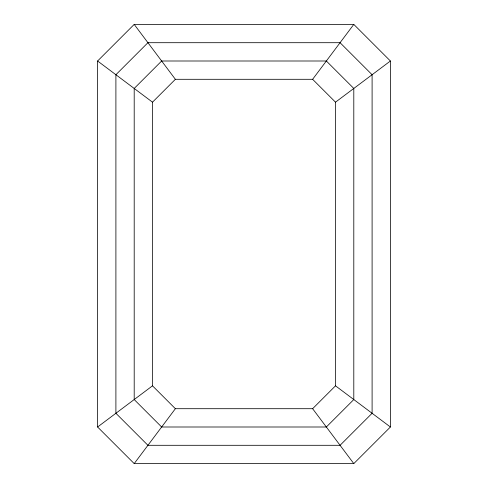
<?xml version="1.0" encoding="UTF-8"?>
<svg xmlns="http://www.w3.org/2000/svg" width="488" height="488" viewBox="0 0 488 488"><rect width="100%" height="100%" fill="white"/><g stroke="black" fill="none" stroke-linecap="round" stroke-linejoin="round"><path stroke-width="0.73" d="M312.625 79.3L335.5 102.175L335.5 385.825L312.625 408.7L175.375 408.7L152.5 385.825L152.5 102.175L175.375 79.3L312.625 79.3L353.8 24.4L390.4 61L390.4 427L353.8 463.6L134.2 463.6L97.6 427L97.6 61L134.2 24.4L353.8 24.4M134.2 463.6L175.375 408.7M335.5 102.175L390.4 61M97.6 427L152.5 385.825M97.6 61L152.5 102.175M335.5 385.825L390.4 427M134.2 24.4L175.375 79.3M312.625 408.7L353.8 463.6M147.925 42.7L115.9 74.725L115.9 413.275L147.925 445.3L340.075 445.3L372.1 413.275L372.1 74.725L340.075 42.7L147.925 42.7M161.65 61L134.2 88.45L134.2 399.55L161.65 427L326.35 427L353.8 399.55L353.8 88.45L326.35 61L161.65 61"/></g></svg>
